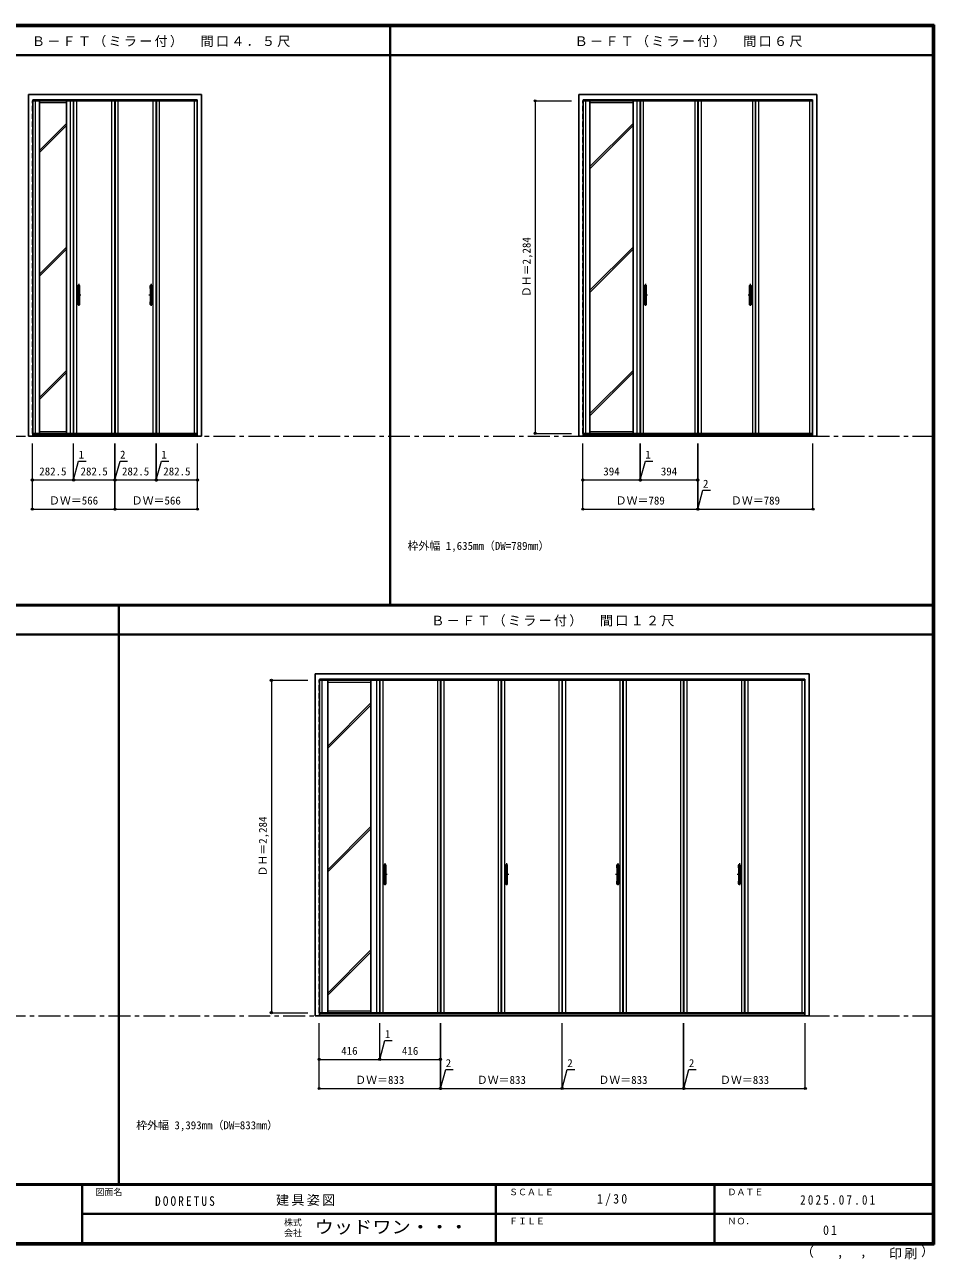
# Model space of a CAD drawing. Units: millimetres, scale not verified. Extents: x -6000 to 5700, y -4307 to 4175.
# Drawn here: x -546 to 5700, y -4307 to 4175 of the extents above; entities that cross this region are included whole.
import ezdxf
from ezdxf.enums import TextEntityAlignment as Align

# ---------------------------------------------------------------- set-up
doc = ezdxf.new("R2010")
doc.units = ezdxf.units.MM
doc.header["$LTSCALE"] = 30
doc.header["$PDMODE"] = 32
doc.header["$PDSIZE"] = 15
doc.linetypes.add('CHAIN1', pattern=[8, 5, -1, 1, -1])
doc.linetypes.add('DASHED1', pattern=[1.8, 1.2, -0.6])
for name, color, linetype, lineweight in [('0-1_通り芯', 4, 'CHAIN1', 9), ('0-2_扉', 3, 'Continuous', 25), ('0-3_仕上げ', 7, 'Continuous', 18), ('0-4_枠', 3, 'Continuous', 25), ('0-7_取手', 7, 'Continuous', 18), ('0-B_寸法', 7, 'Continuous', 9), ('0-C_ハッチ', 4, 'Continuous', 9), ('F-1_枠', 6, 'Continuous', 40)]:
    doc.layers.add(name, color=color, linetype=linetype, lineweight=lineweight)
doc.layers.add('0-A_文字', color=7, linetype='Continuous')
doc.layers.add('F-A_文字', color=7, linetype='Continuous')
doc.styles.add('ＭＳ ゴシック', font='')
doc.styles.get('ＭＳ ゴシック').set_extended_font_data('MS Gothic')

msp = doc.modelspace()

# ---------------------------------------------------------------- linework, layer by layer
at = {"layer": '0-1_通り芯'}
for p, q in [((-174.5, 2394.5), (-174.5, 2240.5)), ((322.5, 2394.5), (322.5, 2240.5)), ((3716.67, 2394.5), (3716.67, 2240.5)), ((4436.67, 2394.5), (4436.67, 2240.5)), ((-159.5, 2317.5), (-189.5, 2317.5)), ((337.5, 2317.5), (307.5, 2317.5)), ((3731.67, 2317.5), (3701.67, 2317.5)), ((4451.67, 2317.5), (4421.67, 2317.5)), ((1928, -1586), (1928, -1740)), ((2763, -1586), (2763, -1740)), ((3527, -1586), (3527, -1740)), ((4362, -1586), (4362, -1740)), ((1943, -1663), (1913, -1663)), ((2778, -1663), (2748, -1663)), ((3542, -1663), (3512, -1663)), ((4377, -1663), (4347, -1663))]:
    msp.add_line(p, q, dxfattribs=at)
at = {"layer": '0-1_通り芯', "color": 7, "lineweight": 18}
for p, q in [((-5490, 1347), (5700, 1347)), ((-5490, -2633.5), (5700, -2633.5))]:
    msp.add_line(p, q, dxfattribs=at)
at = {"layer": '0-2_扉', "color": 4, "linetype": 'DASHED1', "lineweight": 9}
for p, q in [((-493, 1367.5), (-493, 3651.5)), ((-490.5, 3651.5), (-493, 3651.5)), ((638.5, 3651.5), (641, 3651.5)), ((641, 1367.5), (641, 3651.5)), ((3286.67, 1367.5), (3286.67, 3651.5)), ((3289.17, 3651.5), (3286.67, 3651.5)), ((4864.17, 3651.5), (4866.67, 3651.5)), ((4866.67, 1367.5), (4866.67, 3651.5)), ((-490.5, 1367.5), (-493, 1367.5)), ((638.5, 1367.5), (641, 1367.5)), ((3289.17, 1367.5), (3286.67, 1367.5)), ((4864.17, 1367.5), (4866.67, 1367.5)), ((1476, -2613), (1476, -329)), ((1478.5, -329), (1476, -329)), ((4811.5, -329), (4814, -329)), ((4814, -2613), (4814, -329)), ((1478.5, -2613), (1476, -2613)), ((4811.5, -2613), (4814, -2613))]:
    msp.add_line(p, q, dxfattribs=at)
at = {"layer": '0-2_扉'}
for p, q in [((-490.5, 3651.5), (-210.5, 3651.5)), ((-210.5, 1367.5), (-210.5, 3651.5)), ((73, 3651.5), (73, 1367.5)), ((75, 3651.5), (357.5, 3651.5)), ((75, 3651.5), (75, 1367.5)), ((357.5, 3651.5), (357.5, 1367.5)), ((358.5, 3651.5), (638.5, 3651.5)), ((358.5, 3651.5), (358.5, 1367.5)), ((3289.17, 3651.5), (3680.67, 3651.5)), ((3680.67, 1367.5), (3680.67, 3651.5)), ((3681.67, 3651.5), (4075.67, 3651.5)), ((3681.67, 1367.5), (3681.67, 3651.5)), ((4075.67, 3651.5), (4075.67, 1367.5)), ((4077.67, 3651.5), (4471.67, 3651.5)), ((4077.67, 3651.5), (4077.67, 1367.5)), ((4471.67, 3651.5), (4471.67, 1367.5)), ((4472.67, 3651.5), (4864.17, 3651.5)), ((4472.67, 3651.5), (4472.67, 1367.5)), ((-490.5, 1367.5), (-210.5, 1367.5)), ((-209.5, 1367.5), (73, 1367.5)), ((75, 1367.5), (357.5, 1367.5)), ((358.5, 1367.5), (638.5, 1367.5)), ((3289.17, 1367.5), (3680.67, 1367.5)), ((3681.67, 1367.5), (4075.67, 1367.5)), ((4077.67, 1367.5), (4471.67, 1367.5)), ((4472.67, 1367.5), (4864.17, 1367.5)), ((1478.5, -329), (1892, -329)), ((1892, -329), (1892, -2613)), ((1893, -329), (2309, -329)), ((1893, -329), (1893, -2613)), ((2309, -329), (2309, -2613)), ((2311, -329), (2727, -329)), ((2311, -329), (2311, -2613)), ((2727, -329), (2727, -2613)), ((2728, -329), (3144, -329)), ((2728, -329), (2728, -2613)), ((3144, -329), (3144, -2613)), ((3146, -329), (3146, -2613)), ((3146, -329), (3562, -329)), ((3562, -329), (3562, -2613)), ((3563, -329), (3979, -329)), ((3563, -329), (3563, -2613)), ((3979, -329), (3979, -2613)), ((3981, -329), (4397, -329)), ((3981, -329), (3981, -2613)), ((4397, -329), (4397, -2613)), ((4398, -329), (4398, -2613)), ((4398, -329), (4811.5, -329)), ((1478.5, -2613), (1892, -2613)), ((1893, -2613), (2309, -2613)), ((2311, -2613), (2727, -2613)), ((2728, -2613), (3144, -2613)), ((3146, -2613), (3562, -2613)), ((3563, -2613), (3979, -2613)), ((3981, -2613), (4397, -2613)), ((4398, -2613), (4811.5, -2613))]:
    msp.add_line(p, q, dxfattribs=at)
msp.add_lwpolyline([(-209.5, 1367.5), (-209.5, 3651.5), (73, 3651.5)], dxfattribs=at)
at = {"layer": '0-3_仕上げ'}
for p, q in [((-472, 1367.5), (-472, 3651.5)), ((-231.5, 1367.5), (-231.5, 3651.5)), ((-188.5, 1367.5), (-188.5, 3651.5)), ((52, 1367.5), (52, 3651.5)), ((96, 1367.5), (96, 3651.5)), ((336.5, 1367.5), (336.5, 3651.5)), ((379.5, 1367.5), (379.5, 3651.5)), ((620, 1367.5), (620, 3651.5)), ((3307.67, 1367.5), (3307.67, 3651.5)), ((3659.67, 1367.5), (3659.67, 3651.5)), ((3702.67, 1367.5), (3702.67, 3651.5)), ((4054.67, 3651.5), (4054.67, 1367.5)), ((4098.67, 3651.5), (4098.67, 1367.5)), ((4450.67, 3651.5), (4450.67, 1367.5)), ((4493.67, 3651.5), (4493.67, 1367.5)), ((4845.67, 1367.5), (4845.67, 3651.5)), ((-444, 3639.5), (-259.5, 3639.5)), ((3335.67, 3639.5), (3631.67, 3639.5)), ((-444, 1379.5), (-259.5, 1379.5)), ((3335.67, 1379.5), (3631.67, 1379.5)), ((1497, -2613), (1497, -329)), ((1871, -329), (1871, -2613)), ((1914, -329), (1914, -2613)), ((2288, -329), (2288, -2613)), ((2332, -329), (2332, -2613)), ((2706, -329), (2706, -2613)), ((2749, -329), (2749, -2613)), ((3123, -329), (3123, -2613)), ((3167, -329), (3167, -2613)), ((3541, -329), (3541, -2613)), ((3584, -329), (3584, -2613)), ((3958, -329), (3958, -2613)), ((4002, -329), (4002, -2613)), ((4376, -329), (4376, -2613)), ((4419, -329), (4419, -2613)), ((4793, -2613), (4793, -329)), ((1536, -341), (1832, -341)), ((1536, -2601), (1832, -2601))]:
    msp.add_line(p, q, dxfattribs=at)
at = {"layer": '0-3_仕上げ', "color": 3, "lineweight": 25}
for p, q in [((-444, 1367.5), (-444, 3651.5)), ((-259.5, 1367.5), (-259.5, 3651.5)), ((3335.67, 1367.5), (3335.67, 3651.5)), ((3631.67, 1367.5), (3631.67, 3651.5)), ((1536, -2613), (1536, -329)), ((1832, -2613), (1832, -329))]:
    msp.add_line(p, q, dxfattribs=at)
at = {"layer": '0-4_枠'}
for p, q in [((-520.5, 3695), (668.5, 3695)), ((-520.5, 1347), (-520.5, 3695)), ((-490.5, 3659), (638.5, 3659)), ((-490.5, 1347), (-490.5, 3659)), ((638.5, 1347), (638.5, 3659)), ((668.5, 1347), (668.5, 3695)), ((3259.17, 1347), (3259.17, 3695)), ((3259.17, 3695), (4894.17, 3695)), ((3289.17, 1347), (3289.17, 3659)), ((3289.17, 3659), (4864.17, 3659)), ((4864.17, 1347), (4864.17, 3659)), ((4894.17, 1347), (4894.17, 3695)), ((-490.5, 1359), (638.5, 1359)), ((3289.17, 1359), (4864.17, 1359)), ((-520.5, 1347), (668.5, 1347)), ((3259.17, 1347), (4894.17, 1347)), ((1448.5, -2633.5), (1448.5, -285.5)), ((1448.5, -285.5), (4841.5, -285.5)), ((1478.5, -2633.5), (1478.5, -321.5)), ((1478.5, -321.5), (4811.5, -321.5)), ((4811.5, -2633.5), (4811.5, -321.5)), ((4841.5, -2633.5), (4841.5, -285.5)), ((1478.5, -2621.5), (4811.5, -2621.5)), ((1448.5, -2633.5), (4841.5, -2633.5))]:
    msp.add_line(p, q, dxfattribs=at)
at = {"layer": '0-7_取手'}
for p, q in [((-180.5, 2363.5), (-180.5, 2381.5)), ((-168.5, 2363.5), (-168.5, 2381.5)), ((316.5, 2363.5), (316.5, 2381.5)), ((328.5, 2363.5), (328.5, 2381.5)), ((3710.67, 2363.5), (3710.67, 2381.5)), ((3722.67, 2363.5), (3722.67, 2381.5)), ((4430.67, 2363.5), (4430.67, 2381.5)), ((4442.67, 2363.5), (4442.67, 2381.5)), ((-180.5, 2253.5), (-180.5, 2271.5)), ((-168.5, 2253.5), (-168.5, 2271.5)), ((316.5, 2253.5), (316.5, 2271.5)), ((328.5, 2253.5), (328.5, 2271.5)), ((3710.67, 2253.5), (3710.67, 2271.5)), ((3722.67, 2253.5), (3722.67, 2271.5)), ((4430.67, 2253.5), (4430.67, 2271.5)), ((4442.67, 2253.5), (4442.67, 2271.5)), ((1922, -1617), (1922, -1599)), ((1934, -1617), (1934, -1599)), ((2757, -1617), (2757, -1599)), ((2769, -1617), (2769, -1599)), ((3521, -1617), (3521, -1599)), ((3533, -1617), (3533, -1599)), ((4356, -1617), (4356, -1599)), ((4368, -1617), (4368, -1599)), ((1922, -1727), (1922, -1709)), ((1934, -1727), (1934, -1709)), ((2757, -1727), (2757, -1709)), ((2769, -1727), (2769, -1709)), ((3521, -1727), (3521, -1709)), ((3533, -1727), (3533, -1709)), ((4356, -1727), (4356, -1709)), ((4368, -1727), (4368, -1709))]:
    msp.add_line(p, q, dxfattribs=at)
at = {"layer": '0-7_取手', "color": 3, "lineweight": 25}
for p, q in [((-179.5, 2251.5), (-179.5, 2383.5)), ((-170.5, 2384.5), (-178.5, 2384.5)), ((-169.5, 2251.5), (-169.5, 2383.5)), ((317.5, 2251.5), (317.5, 2383.5)), ((326.5, 2384.5), (318.5, 2384.5)), ((327.5, 2251.5), (327.5, 2383.5)), ((3711.67, 2251.5), (3711.67, 2383.5)), ((3720.67, 2384.5), (3712.67, 2384.5)), ((3721.67, 2251.5), (3721.67, 2383.5)), ((4431.67, 2251.5), (4431.67, 2383.5)), ((4440.67, 2384.5), (4432.67, 2384.5)), ((4441.67, 2251.5), (4441.67, 2383.5)), ((-178.5, 2250.5), (-170.5, 2250.5)), ((318.5, 2250.5), (326.5, 2250.5)), ((3712.67, 2250.5), (3720.67, 2250.5)), ((4432.67, 2250.5), (4440.67, 2250.5)), ((1923, -1729), (1923, -1597)), ((1932, -1596), (1924, -1596)), ((1933, -1729), (1933, -1597)), ((2758, -1729), (2758, -1597)), ((2767, -1596), (2759, -1596)), ((2768, -1729), (2768, -1597)), ((3522, -1729), (3522, -1597)), ((3531, -1596), (3523, -1596)), ((3532, -1729), (3532, -1597)), ((4357, -1729), (4357, -1597)), ((4366, -1596), (4358, -1596)), ((4367, -1729), (4367, -1597)), ((1924, -1730), (1932, -1730)), ((2759, -1730), (2767, -1730)), ((3523, -1730), (3531, -1730)), ((4358, -1730), (4366, -1730))]:
    msp.add_line(p, q, dxfattribs=at)
at = {"layer": '0-7_取手'}
for centre, start, end in [((-179.5, 2381.5), 90, 180), ((-169.5, 2381.5), 0, 90), ((317.5, 2381.5), 90, 180), ((327.5, 2381.5), 0, 90), ((3711.67, 2381.5), 90, 180), ((3721.67, 2381.5), 0, 90), ((4431.67, 2381.5), 90, 180), ((4441.67, 2381.5), 0, 90), ((-179.5, 2363.5), 180, 270), ((-169.5, 2363.5), 270, 0), ((317.5, 2363.5), 180, 270), ((327.5, 2363.5), 270, 0), ((3711.67, 2363.5), 180, 270), ((3721.67, 2363.5), 270, 0), ((4431.67, 2363.5), 180, 270), ((4441.67, 2363.5), 270, 0), ((-179.5, 2271.5), 90, 180), ((-179.5, 2253.5), 180, 270), ((-169.5, 2271.5), 0, 90), ((-169.5, 2253.5), 270, 0), ((317.5, 2271.5), 90, 180), ((317.5, 2253.5), 180, 270), ((327.5, 2271.5), 0, 90), ((327.5, 2253.5), 270, 0), ((3711.67, 2271.5), 90, 180), ((3711.67, 2253.5), 180, 270), ((3721.67, 2271.5), 0, 90), ((3721.67, 2253.5), 270, 0), ((4431.67, 2271.5), 90, 180), ((4431.67, 2253.5), 180, 270), ((4441.67, 2271.5), 0, 90), ((4441.67, 2253.5), 270, 0), ((1923, -1599), 90, 180), ((1933, -1599), 0, 90), ((2758, -1599), 90, 180), ((2768, -1599), 0, 90), ((3522, -1599), 90, 180), ((3532, -1599), 0, 90), ((4357, -1599), 90, 180), ((4367, -1599), 0, 90), ((1923, -1617), 180, 270), ((1933, -1617), 270, 0), ((2758, -1617), 180, 270), ((2768, -1617), 270, 0), ((3522, -1617), 180, 270), ((3532, -1617), 270, 0), ((4357, -1617), 180, 270), ((4367, -1617), 270, 0), ((1923, -1709), 90, 180), ((1923, -1727), 180, 270), ((1933, -1709), 0, 90), ((1933, -1727), 270, 0), ((2758, -1709), 90, 180), ((2758, -1727), 180, 270), ((2768, -1709), 0, 90), ((2768, -1727), 270, 0), ((3522, -1709), 90, 180), ((3522, -1727), 180, 270), ((3532, -1709), 0, 90), ((3532, -1727), 270, 0), ((4357, -1709), 90, 180), ((4357, -1727), 180, 270), ((4367, -1709), 0, 90), ((4367, -1727), 270, 0)]:
    msp.add_arc(centre, 1, start, end, dxfattribs=at)
at = {"layer": '0-7_取手', "color": 3, "lineweight": 25}
for centre, start, end in [((-178.5, 2383.5), 90, 180), ((-170.5, 2383.5), 0, 90), ((318.5, 2383.5), 90, 180), ((326.5, 2383.5), 0, 90), ((3712.67, 2383.5), 90, 180), ((3720.67, 2383.5), 0, 90), ((4432.67, 2383.5), 90, 180), ((4440.67, 2383.5), 0, 90), ((-178.5, 2251.5), 180, 270), ((-170.5, 2251.5), 270, 0), ((318.5, 2251.5), 180, 270), ((326.5, 2251.5), 270, 0), ((3712.67, 2251.5), 180, 270), ((3720.67, 2251.5), 270, 0), ((4432.67, 2251.5), 180, 270), ((4440.67, 2251.5), 270, 0), ((1924, -1597), 90, 180), ((1932, -1597), 0, 90), ((2759, -1597), 90, 180), ((2767, -1597), 0, 90), ((3523, -1597), 90, 180), ((3531, -1597), 0, 90), ((4358, -1597), 90, 180), ((4366, -1597), 0, 90), ((1924, -1729), 180, 270), ((1932, -1729), 270, 0), ((2759, -1729), 180, 270), ((2767, -1729), 270, 0), ((3523, -1729), 180, 270), ((3531, -1729), 270, 0), ((4358, -1729), 180, 270), ((4366, -1729), 270, 0)]:
    msp.add_arc(centre, 1, start, end, dxfattribs=at)
at = {"layer": '0-B_寸法', "color": 4}
for p, q in [((2959.17, 3651.5), (2959.17, 1367.5)), ((2959.17, 3651.5), (3209.17, 3651.5)), ((2959.17, 1367.5), (3209.17, 1367.5)), ((-493, 847), (-493, 1297)), ((-210.5, 1047), (-210.5, 1297)), ((73, 847), (73, 1297)), ((75, 847), (75, 1297)), ((357.5, 1047), (357.5, 1297)), ((641, 847), (641, 1297)), ((3286.67, 847), (3286.67, 1297)), ((4075.67, 847), (4075.67, 1297)), ((74, 1047), (108.95, 1177.43)), ((108.95, 1177.43), (159.73, 1177.43)), ((-493, 1047), (-210.5, 1047)), ((-209.5, 1047), (73, 1047)), ((73, 1047), (75, 1047)), ((75, 1047), (357.5, 1047)), ((358.5, 1047), (641, 1047)), ((3681.67, 1047), (4075.67, 1047)), ((-493, 847), (73, 847)), ((75, 847), (641, 847)), ((3286.67, 847), (4075.67, 847)), ((1148.5, -329), (1148.5, -2613)), ((1148.5, -329), (1398.5, -329)), ((1148.5, -2613), (1398.5, -2613)), ((1476, -3133.5), (1476, -2683.5)), ((2309, -3133.5), (2309, -2683.5)), ((1893, -2933.5), (2309, -2933.5)), ((1476, -3133.5), (2309, -3133.5))]:
    msp.add_line(p, q, dxfattribs=at)
for points in [[(-210.5, 1047), (-209.5, 1047), (-209.5, 1297)], [(357.5, 1047), (358.5, 1047), (358.5, 1297)], [(3286.67, 1047), (3680.67, 1047), (3680.67, 1297)], [(3680.67, 1047), (3681.67, 1047), (3681.67, 1297)], [(4075.67, 847), (4077.67, 847), (4077.67, 1297)], [(4077.67, 847), (4866.67, 847), (4866.67, 1297)], [(-210, 1047), (-175.05, 1177.43), (-124.27, 1177.43)], [(358, 1047), (392.95, 1177.43), (443.73, 1177.43)], [(3681.17, 1047), (3716.11, 1177.43), (3766.9, 1177.43)], [(4076.67, 847), (4111.61, 977.43), (4162.4, 977.43)], [(1476, -2933.5), (1892, -2933.5), (1892, -2683.5)], [(1892, -2933.5), (1893, -2933.5), (1893, -2683.5)], [(2309, -3133.5), (2311, -3133.5), (2311, -2683.5)], [(2311, -3133.5), (3144, -3133.5), (3144, -2683.5)], [(3144, -3133.5), (3146, -3133.5), (3146, -2683.5)], [(3146, -3133.5), (3979, -3133.5), (3979, -2683.5)], [(3979, -3133.5), (3981, -3133.5), (3981, -2683.5)], [(3981, -3133.5), (4814, -3133.5), (4814, -2683.5)], [(1892.5, -2933.5), (1927.45, -2803.07), (1978.23, -2803.07)], [(2310, -3133.5), (2344.95, -3003.07), (2395.73, -3003.07)], [(3145, -3133.5), (3179.95, -3003.07), (3230.73, -3003.07)], [(3980, -3133.5), (4014.95, -3003.07), (4065.73, -3003.07)]]:
    msp.add_lwpolyline(points, dxfattribs=at)
at = {"layer": '0-B_寸法'}
for p in [(2959.17, 3651.5), (2959.17, 1367.5), (-493, 1047), (-210.5, 1047), (-209.5, 1047), (73, 1047), (75, 1047), (357.5, 1047), (358.5, 1047), (641, 1047), (3286.67, 1047), (3680.67, 1047), (3681.67, 1047), (4075.67, 1047), (-493, 847), (73, 847), (75, 847), (641, 847), (3286.67, 847), (4075.67, 847), (4077.67, 847), (4866.67, 847), (1148.5, -329), (1148.5, -2613), (1476, -2933.5), (1892, -2933.5), (1893, -2933.5), (2309, -2933.5), (1476, -3133.5), (2309, -3133.5), (2311, -3133.5), (3144, -3133.5), (3146, -3133.5), (3979, -3133.5), (3981, -3133.5), (4814, -3133.5)]:
    msp.add_point(p, dxfattribs=at)
at = {"layer": '0-C_ハッチ'}
for p, q in [((-444, 3311.3), (-259.5, 3495.8)), ((-444, 3297.15), (-259.5, 3481.65)), ((3335.67, 3199.8), (3631.67, 3495.8)), ((3335.67, 3185.65), (3631.67, 3481.65)), ((-444, 2461.77), (-259.5, 2646.27)), ((-444, 2447.62), (-259.5, 2632.12)), ((3335.67, 2350.27), (3631.67, 2646.27)), ((3335.67, 2336.12), (3631.67, 2632.12)), ((-444, 1614.24), (-259.5, 1798.74)), ((-444, 1600.1), (-259.5, 1784.6)), ((3335.67, 1502.74), (3631.67, 1798.74)), ((3335.67, 1488.6), (3631.67, 1784.6)), ((1536, -780.7), (1832, -484.7)), ((1536, -794.85), (1832, -498.85)), ((1536, -1630.23), (1832, -1334.23)), ((1536, -1644.38), (1832, -1348.38)), ((1536, -2477.76), (1832, -2181.76)), ((1536, -2491.9), (1832, -2195.9))]:
    msp.add_line(p, q, dxfattribs=at)
at = {"layer": 'F-1_枠'}
for p, q in [((-6000, 4175), (5700, 4175)), ((-6000, 4170), (5700, 4170)), ((-6000, 4165), (5700, 4165)), ((1963.33, 190.5), (1963.33, 4175)), ((5690, 4175), (5690, -4205)), ((5695, 4175), (5695, -4205)), ((5700, 4175), (5700, -4205)), ((-6000, 3965), (5700, 3965)), ((-6000, 190.5), (5700, 190.5)), ((-6000, 187.5), (5700, 187.5)), ((-6000, 184.5), (5700, 184.5)), ((100, -3790), (100, 184.5)), ((-6000, -15.5), (5700, -15.5)), ((5700, -3790), (-6000, -3790)), ((5700, -3795), (-6000, -3795)), ((-150, -3795), (-150, -4195)), ((2690, -3795), (2690, -4195)), ((4190, -3795), (4190, -4195)), ((-150, -3995), (5690, -3995.01)), ((5700, -4195), (-6000, -4195)), ((5700, -4200), (-6000, -4200)), ((5700, -4205), (-6000, -4205))]:
    msp.add_line(p, q, dxfattribs=at)

# ---------------------------------------------------------------- texts
at = {"layer": '0-A_文字', "style": 'ＭＳ ゴシック'}
for s, p in [('枠外幅 1,635mm（DW=789mm）', (2083.33, 550.5)), ('枠外幅 3,393mm（DW=833mm）', (220, -3430))]:
    msp.add_text(s, height=54.99, dxfattribs=at).set_placement(p, align=Align.BOTTOM_LEFT)
at = {"layer": '0-A_文字', "char_height": 65.98, "attachment_point": 7, "style": 'ＭＳ ゴシック'}
for s, insert in [('\\T1.17;Ｂ－ＦＴ（ミラー付）\u3000間口４．５尺', (-496.25, 4020)), ('\\T1.17;Ｂ－ＦＴ（ミラー付）\u3000間口６尺', (3230.42, 4020)), ('\\T1.17;Ｂ－ＦＴ（ミラー付）\u3000間口１２尺', (2246.25, 39.5))]:
    msp.add_mtext(s, dxfattribs=dict(at, insert=insert))
at = {"layer": '0-B_寸法', "style": 'ＭＳ ゴシック'}
for p in [(2944.17, 2303.25), (1133.5, -1677.25)]:
    msp.add_text('ＤＨ＝2,284', height=54.99, rotation=90, dxfattribs=at).set_placement(p, align=Align.BOTTOM_LEFT)
for s, p in [('1', (-175.05, 1177.43)), ('2', (108.95, 1177.43)), ('1', (392.95, 1177.43)), ('1', (3716.11, 1177.43)), ('282.5', (-445.5, 1062)), ('282.5', (-162, 1062)), ('282.5', (122.5, 1062)), ('282.5', (406, 1062)), ('394', (3427.42, 1062)), ('394', (3822.42, 1062)), ('2', (4111.61, 977.43)), ('ＤＷ＝566', (-378.75, 862)), ('ＤＷ＝566', (189.25, 862)), ('ＤＷ＝789', (3512.42, 862)), ('ＤＷ＝789', (4303.42, 862)), ('1', (1927.45, -2803.07)), ('416', (1627.75, -2918.5)), ('416', (2044.75, -2918.5)), ('2', (2344.95, -3003.07)), ('2', (3179.95, -3003.07)), ('2', (4014.95, -3003.07)), ('ＤＷ＝833', (1723.75, -3118.5)), ('ＤＷ＝833', (2558.75, -3118.5)), ('ＤＷ＝833', (3393.75, -3118.5)), ('ＤＷ＝833', (4228.75, -3118.5))]:
    msp.add_text(s, height=54.99, dxfattribs=at).set_placement(p, align=Align.BOTTOM_LEFT)
at = {"layer": 'F-A_文字', "style": 'ＭＳ ゴシック'}
for s, height, p in [('図面名', 43.99, (-60, -3880)), ('ＳＣＡＬＥ', 43.99, (2780, -3880)), ('ＤＡＴＥ', 43.99, (4280, -3880)), ('株式', 43.99, (1235, -4089)), ('ＦＩＬＥ', 43.99, (2780, -4080)), ('ＮＯ．', 43.99, (4280, -4080)), ('会社', 43.99, (1235, -4161)), ('（', 65.98, (4784.03, -4308.31)), ('）', 65.98, (5608.4, -4304.13)), (',', 65.98, (5031.28, -4308.31)), (',', 65.98, (5190.2, -4305.53))]:
    msp.add_text(s, height=height, dxfattribs=at).set_placement(p, align=Align.BOTTOM_LEFT)
at = {"layer": 'F-A_文字', "style": 'ＭＳ ゴシック', "width": 1.1}
msp.add_text('ウッドワン・・・', height=87.98, dxfattribs=at).set_placement((1445, -4155), align=Align.BOTTOM_LEFT)
at = {"layer": 'F-A_文字', "char_height": 65.98, "attachment_point": 7, "style": 'ＭＳ ゴシック'}
for s, insert in [('\\T1.39;\\W0.85;DOORETUS', (350, -3940.79)), ('\\T1.17;建具姿図', (1180.42, -3940)), ('\\T1.38;\\W0.9;1/30', (3383.75, -3940)), ('\\T1.39;\\W0.85;2025.07.01', (4778.75, -3932.5)), ('\\T1.36;\\W0.9;01', (4936.25, -4140)), ('\\T1.17;印刷', (5388.15, -4306.92))]:
    msp.add_mtext(s, dxfattribs=dict(at, insert=insert))

doc.saveas('drawing.dxf')
